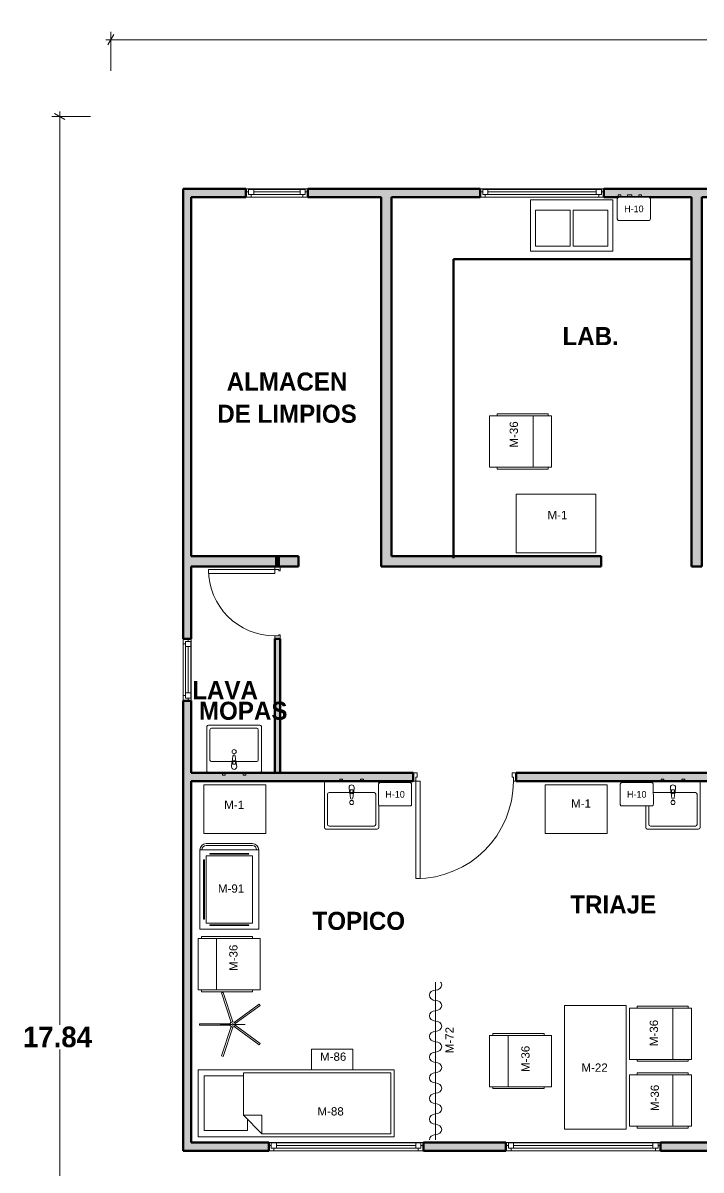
# Model space of a CAD drawing. Header units: metres. Extents: x 501.6 to 576.9, y -200.7 to -181.9.
# Drawn here: x 540.6 to 547.17, y -193.02 to -181.9 of the extents above; entities that cross this region are included whole.
import ezdxf
from ezdxf.enums import TextEntityAlignment as Align

# ---------------------------------------------------------------- set-up
doc = ezdxf.new("R2010")
doc.units = ezdxf.units.M
doc.header["$MEASUREMENT"] = 0
doc.set_wipeout_variables(frame=1)
doc.linetypes.add('Wipeout_Contour', pattern=[1, 0, -1])
for name, color, linetype, lineweight in [('ACA _ Sentido de Ceramicos_Pluma_Nº__1', 7, 'Continuous', 70), ('ARQ _ Cota - Parcial Exterior.Consultorio_Pluma_Nº__15', 214, 'Continuous', 25), ('ARQ _ Cota - Parcial Exterior.Consultorio_Pluma_Nº__43', 5, 'Continuous', 0), ('Dibujo & Figuras_Pluma_Nº__15', 214, 'Continuous', 25), ('Puertas ArchiCAD_Pluma_Nº__2', 8, 'Continuous', 0), ('Puertas ArchiCAD_Pluma_Nº__23', 5, 'Continuous', 9), ('Puertas ArchiCAD_Pluma_Nº__27', 7, 'Continuous', 70), ('Puertas ArchiCAD_Pluma_Nº__3', 5, 'Continuous', 15), ('Structural - Bearing_Pluma_Nº__27', 7, 'Continuous', 70)]:
    doc.layers.add(name, color=color, linetype=linetype, lineweight=lineweight)
for name, color, linetype in [('ARQ _ Cota - Parcial Exterior.Consultorio', 7, 'Continuous'), ('CER _ Estructura Metalica Tubo de FE LAC  21_2_X1_16_.Cerco', 7, 'Continuous'), ('EQP _ Accesorios de Baños .Consultorio', 7, 'Continuous'), ('Puertas ArchiCAD', 7, 'Continuous'), ('Structural - Bearing', 7, 'Continuous')]:
    doc.layers.add(name, color=color, linetype=linetype)
for name, color, linetype, lineweight, true_color in [('ARQ _ Cota - Parcial Exterior.Consultorio_Pluma_Nº__106', 171, 'Continuous', 15, 0xaaaaff), ('CER _ Estructura Metalica Tubo de FE LAC  21_2_X1_16_.Cerco_Pluma_Nº__75', 7, 'Continuous', 20, 0x405cbf), ('EQP _ Accesorios de Baños .Consultorio_Pluma_Nº__86', 7, 'Continuous', 20, 0x5555ff), ('EQUIPAMIENTO_Pluma_Nº__111', 7, 'Continuous', 15, 0xccccff), ('EQUIPAMIENTO_Pluma_Nº__91', 171, 'Continuous', 13, 0xaaaaff), ('Interior - Furniture _Pluma_Nº__91', 171, 'Continuous', 13, 0xaaaaff), ('Structural - Bearing_Pluma_Nº__106', 171, 'Continuous', 15, 0xaaaaff), ('Structural - Bearing_Pluma_Nº__113', 7, 'Continuous', 15, 0xdede87), ('Ventanas ArchiCAD_Pluma_Nº__63', 7, 'Continuous', 20, 0xff9955)]:
    doc.layers.add(name, color=color, linetype=linetype, lineweight=lineweight, true_color=true_color)
doc.layers.add('PDF2_Text', color=7, linetype='Continuous', true_color=0xff0080)
doc.styles.add('Estilo_Generado_2', font='GOTHICB.TTF')
doc.styles.add('Estilo_Generado_3', font='GOTHIC.TTF')
doc.styles.add('PDF Arial', font='arial.ttf')
doc.dimstyles.new('Estilo_Generado__1', dxfattribs={"dimtxt": 0.2, "dimasz": 0.076, "dimexe": 0.18, "dimexo": 0.3, "dimgap": 0.09, "dimtad": 0, "dimtih": 1, "dimtoh": 1, "dimzin": 0, "dimdsep": 46, "dimtxsty": 'Estilo_Generado_2', "dimblk": 'ARROWHEAD_2', "dimblk1": 'ARROWHEAD_2', "dimblk2": 'ARROWHEAD_2', "dimcen": 0.09, "dimclrd": 171, "dimclre": 171, "dimclrt": 214, "dimazin": 0, "dimtfac": 1, "dimtdec": 4, "dimtmove": 0, "dimatfit": 3, "dimfxl": 1, "dimtolj": 1, "dimtzin": 0, "dimarcsym": 0})

# ---------------------------------------------------------------- blocks, each defined once
blk = doc.blocks.new('Cabinet Base 2D 16')
at = {"layer": 'EQUIPAMIENTO_Pluma_Nº__111', "color": 254, "linetype": 'Continuous', "lineweight": 15, "true_color": 0xccccff}
for p, q in [((0, 0.601), (1.846, 0.601)), ((0.513, 0.621), (0.486, 0.621)), ((0.486, 0.621), (0.486, 0.601)), ((0.486, 0.601), (0.513, 0.601)), ((0.513, 0.601), (0.513, 0.621)), ((0.621, 0.621), (0.579, 0.621)), ((0.579, 0.621), (0.579, 0.601)), ((0.579, 0.601), (0.621, 0.601)), ((0.621, 0.601), (0.621, 0.621)), ((0.713, 0.621), (0.686, 0.621)), ((0.686, 0.621), (0.686, 0.601)), ((0.686, 0.601), (0.713, 0.601)), ((0.713, 0.601), (0.713, 0.621)), ((1.563, 0.575), (0.763, 0.575)), ((0.763, 0.575), (0.763, 0.075)), ((1.563, 0.075), (1.563, 0.575)), ((1.148, 0.475), (0.813, 0.475)), ((0.813, 0.475), (0.813, 0.125)), ((1.148, 0.125), (1.148, 0.475)), ((1.513, 0.475), (1.178, 0.475)), ((1.178, 0.475), (1.178, 0.125)), ((1.513, 0.125), (1.513, 0.475)), ((0.813, 0.125), (1.148, 0.125)), ((1.178, 0.125), (1.513, 0.125)), ((0, 0), (1.846, 0)), ((0.763, 0.075), (1.563, 0.075))]:
    blk.add_line(p, q, dxfattribs=at)
blk = doc.blocks.new('Window 16')
at = {"layer": 'Ventanas ArchiCAD_Pluma_Nº__63', "color": 21, "linetype": 'Continuous', "lineweight": 20, "true_color": 0xff9955}
for p, q in [((-0.3, 0), (0.3, 0)), ((-0.25, 0), (-0.3, 0)), ((-0.3, 0), (-0.3, -0.05)), ((-0.25, -0.025), (-0.25, 0)), ((0.25, 0), (-0.25, 0)), ((0.3, 0), (0.25, 0)), ((0.25, 0), (0.25, -0.025)), ((0.3, 0), (0.3, -0.05)), ((-0.3, -0.05), (-0.275, -0.05)), ((-0.3, -0.08), (0.3, -0.08)), ((-0.275, -0.05), (-0.275, -0.025)), ((-0.275, -0.025), (-0.25, -0.025)), ((-0.225, -0.025), (-0.275, -0.025)), ((-0.275, -0.025), (-0.275, -0.075)), ((-0.275, -0.075), (-0.225, -0.075)), ((-0.225, -0.025), (0.225, -0.025)), ((-0.225, -0.075), (-0.225, -0.025)), ((-0.225, -0.05), (0.225, -0.05)), ((-0.225, -0.075), (0.225, -0.075)), ((-0.225, -0.075), (0.225, -0.075)), ((0.275, -0.025), (0.225, -0.025)), ((0.225, -0.025), (0.225, -0.075)), ((0.225, -0.075), (0.275, -0.075)), ((0.25, -0.025), (0.275, -0.025)), ((0.275, -0.025), (0.275, -0.05)), ((0.275, -0.075), (0.275, -0.025)), ((0.275, -0.05), (0.3, -0.05))]:
    blk.add_line(p, q, dxfattribs=at)
blk = doc.blocks.new('Muro_2', base_point=(542.148, -183.509))
at = {"layer": 'Structural - Bearing_Pluma_Nº__106', "linetype": 'Continuous', "lineweight": 0, "true_color": 0xbfbffe}
for points in [[(542.148, -183.509), (542.148, -187.869), (542.198, -187.869), (542.228, -187.869), (542.228, -183.589)], [(542.148, -192.829), (542.228, -192.749), (542.228, -188.469), (542.198, -188.469), (542.148, -188.469)]]:
    blk.add_hatch(color=254, dxfattribs=at).paths.add_polyline_path(points)
at = {"layer": 'Structural - Bearing_Pluma_Nº__27', "color": 7, "linetype": 'Continuous', "lineweight": 70}
for p, q in [((542.148, -187.869), (542.198, -187.869)), ((542.198, -187.869), (542.228, -187.869)), ((542.148, -188.469), (542.198, -188.469)), ((542.198, -188.469), (542.228, -188.469))]:
    blk.add_line(p, q, dxfattribs=at)
at = {"layer": 'Structural - Bearing_Pluma_Nº__27', "color": 7, "linetype": 'Continuous', "lineweight": 70, "flags": 128}
for points in [[(542.148, -183.509), (542.148, -187.869)], [(542.228, -187.069), (542.228, -183.589)], [(542.228, -187.869), (542.228, -187.169)], [(542.148, -188.469), (542.148, -192.829)], [(542.228, -189.169), (542.228, -188.469)], [(542.228, -192.749), (542.228, -189.249)]]:
    blk.add_lwpolyline(points, dxfattribs=at)
at = {"layer": 'Ventanas ArchiCAD_Pluma_Nº__63', "color": 21, "linetype": 'Continuous', "lineweight": 20, "true_color": 0xff9955, "rotation": 90}
blk.add_blockref('Window 16', (542.148, -188.169), dxfattribs=at)
blk = doc.blocks.new('Window 16_2')
at = {"layer": 'Ventanas ArchiCAD_Pluma_Nº__63', "color": 21, "linetype": 'Continuous', "lineweight": 20, "true_color": 0xff9955}
for p, q in [((-0.75, 0), (0.75, 0)), ((-0.7, 0), (-0.75, 0)), ((-0.75, 0), (-0.75, -0.05)), ((-0.7, -0.025), (-0.7, 0)), ((0.7, 0), (-0.7, 0)), ((0.75, 0), (0.7, 0)), ((0.7, 0), (0.7, -0.025)), ((0.75, 0), (0.75, -0.05)), ((-0.75, -0.05), (-0.725, -0.05)), ((-0.75, -0.08), (0.75, -0.08)), ((-0.725, -0.05), (-0.725, -0.025)), ((-0.725, -0.025), (-0.7, -0.025)), ((-0.675, -0.025), (-0.725, -0.025)), ((-0.725, -0.025), (-0.725, -0.075)), ((-0.725, -0.075), (-0.675, -0.075)), ((-0.675, -0.025), (0.675, -0.025)), ((-0.675, -0.075), (-0.675, -0.025)), ((-0.675, -0.05), (0.675, -0.05)), ((-0.675, -0.075), (0.675, -0.075)), ((-0.675, -0.075), (0.675, -0.075)), ((0.725, -0.025), (0.675, -0.025)), ((0.675, -0.025), (0.675, -0.075)), ((0.675, -0.075), (0.725, -0.075)), ((0.7, -0.025), (0.725, -0.025)), ((0.725, -0.025), (0.725, -0.05)), ((0.725, -0.075), (0.725, -0.025)), ((0.725, -0.05), (0.75, -0.05))]:
    blk.add_line(p, q, dxfattribs=at)
blk = doc.blocks.new('Muro_5', base_point=(547.528, -192.829))
at = {"layer": 'Structural - Bearing_Pluma_Nº__106', "linetype": 'Continuous', "lineweight": 0, "true_color": 0xbfbffe}
for points in [[(542.148, -192.829), (542.978, -192.829), (542.978, -192.779), (542.978, -192.749), (542.228, -192.749)], [(544.478, -192.749), (544.478, -192.779), (544.478, -192.829), (545.277, -192.829), (545.277, -192.779), (545.277, -192.749)], [(547.528, -192.749), (546.777, -192.749), (546.777, -192.779), (546.777, -192.829), (547.528, -192.829)]]:
    blk.add_hatch(color=254, dxfattribs=at).paths.add_polyline_path(points)
at = {"layer": 'Structural - Bearing_Pluma_Nº__27', "color": 7, "linetype": 'Continuous', "lineweight": 70}
for p, q in [((542.978, -192.779), (542.978, -192.749)), ((542.978, -192.829), (542.978, -192.779)), ((544.478, -192.779), (544.478, -192.749)), ((544.478, -192.829), (544.478, -192.779)), ((545.277, -192.779), (545.277, -192.749)), ((545.277, -192.829), (545.277, -192.779)), ((546.777, -192.779), (546.777, -192.749)), ((546.777, -192.829), (546.777, -192.779))]:
    blk.add_line(p, q, dxfattribs=at)
at = {"layer": 'Structural - Bearing_Pluma_Nº__27', "color": 7, "linetype": 'Continuous', "lineweight": 70, "flags": 128}
for points in [[(542.148, -192.829), (542.978, -192.829)], [(542.978, -192.749), (542.228, -192.749)], [(545.277, -192.749), (544.478, -192.749)], [(544.478, -192.829), (545.277, -192.829)], [(547.528, -192.749), (546.777, -192.749)], [(546.777, -192.829), (547.528, -192.829)], [(547.528, -192.829), (547.528, -192.749)]]:
    blk.add_lwpolyline(points, dxfattribs=at)
at = {"layer": 'Ventanas ArchiCAD_Pluma_Nº__63', "color": 21, "linetype": 'Continuous', "lineweight": 20, "true_color": 0xff9955, "xscale": -1, "rotation": 180}
for p in [(543.728, -192.829), (546.027, -192.829)]:
    blk.add_blockref('Window 16_2', p, dxfattribs=at)
blk = doc.blocks.new('Door with Transom 16')
at = {"layer": 'Puertas ArchiCAD_Pluma_Nº__2', "color": 8, "linetype": 'Continuous', "lineweight": 0}
blk.add_arc((0.472, 0), 0.944, 90, 180, dxfattribs=at)
at = {"layer": 'Puertas ArchiCAD_Pluma_Nº__23', "color": 5, "linetype": 'Continuous', "lineweight": 9}
for p, q in [((-0.472, 0), (-0.5, 0)), ((-0.5, 0), (-0.5, -0.08)), ((-0.472, -0.04), (-0.472, 0)), ((0.5, 0), (0.472, 0)), ((0.472, 0), (0.472, -0.04)), ((0.5, -0.08), (0.5, 0)), ((-0.5, -0.08), (-0.46, -0.08)), ((-0.46, -0.04), (-0.472, -0.04)), ((-0.46, -0.08), (-0.46, -0.04)), ((0.472, -0.04), (0.46, -0.04)), ((0.46, -0.04), (0.46, -0.08)), ((0.46, -0.08), (0.5, -0.08))]:
    blk.add_line(p, q, dxfattribs=at)
at = {"layer": 'Puertas ArchiCAD_Pluma_Nº__27', "color": 7, "linetype": 'Continuous', "lineweight": 70}
for p, q in [((-0.5, 0), (-0.5, -0.08)), ((0.5, 0), (0.5, -0.08))]:
    blk.add_line(p, q, dxfattribs=at)
at = {"layer": 'Puertas ArchiCAD_Pluma_Nº__3', "color": 5, "linetype": 'Continuous', "lineweight": 15}
for p, q in [((0.432, 0), (0.432, 0.944)), ((0.432, 0.944), (0.472, 0.944)), ((0.472, 0.944), (0.472, 0)), ((0.472, 0), (0.432, 0))]:
    blk.add_line(p, q, dxfattribs=at)
blk = doc.blocks.new('Muro_7', base_point=(548.608, -189.169))
at = {"layer": 'Structural - Bearing_Pluma_Nº__106', "linetype": 'Continuous', "lineweight": 0, "true_color": 0xbfbffe}
for points in [[(542.228, -189.169), (542.228, -189.249), (544.378, -189.249), (544.378, -189.169)], [(545.378, -189.169), (545.378, -189.249), (548.528, -189.249), (548.608, -189.169)]]:
    blk.add_hatch(color=254, dxfattribs=at).paths.add_polyline_path(points)
at = {"layer": 'Structural - Bearing_Pluma_Nº__27', "color": 7, "linetype": 'Continuous', "lineweight": 70}
for p, q in [((544.378, -189.249), (544.378, -189.169)), ((545.378, -189.249), (545.378, -189.169))]:
    blk.add_line(p, q, dxfattribs=at)
at = {"layer": 'Structural - Bearing_Pluma_Nº__27', "color": 7, "linetype": 'Continuous', "lineweight": 70, "flags": 128}
for points in [[(544.378, -189.169), (542.228, -189.169)], [(548.608, -189.169), (545.378, -189.169)], [(542.228, -189.249), (544.378, -189.249)], [(545.378, -189.249), (548.528, -189.249)]]:
    blk.add_lwpolyline(points, dxfattribs=at)
at = {"layer": 'Puertas ArchiCAD', "color": 21, "linetype": 'Continuous', "lineweight": 20, "true_color": 0xff9955, "rotation": 180}
blk.add_blockref('Door with Transom 16', (544.878, -189.249), dxfattribs=at)
blk = doc.blocks.new('Window 16_3')
at = {"layer": 'Ventanas ArchiCAD_Pluma_Nº__63', "color": 21, "linetype": 'Continuous', "lineweight": 20, "true_color": 0xff9955}
for p, q in [((-0.6, 0), (0.6, 0)), ((-0.55, 0), (-0.6, 0)), ((-0.6, 0), (-0.6, -0.05)), ((-0.55, -0.025), (-0.55, 0)), ((0.55, 0), (-0.55, 0)), ((0.6, 0), (0.55, 0)), ((0.55, 0), (0.55, -0.025)), ((0.6, 0), (0.6, -0.05)), ((-0.6, -0.05), (-0.575, -0.05)), ((-0.6, -0.08), (0.6, -0.08)), ((-0.575, -0.05), (-0.575, -0.025)), ((-0.575, -0.025), (-0.55, -0.025)), ((-0.525, -0.025), (-0.575, -0.025)), ((-0.575, -0.025), (-0.575, -0.075)), ((-0.575, -0.075), (-0.525, -0.075)), ((-0.525, -0.025), (0.525, -0.025)), ((-0.525, -0.075), (-0.525, -0.025)), ((-0.525, -0.05), (0.525, -0.05)), ((-0.525, -0.075), (0.525, -0.075)), ((-0.525, -0.075), (0.525, -0.075)), ((0.575, -0.025), (0.525, -0.025)), ((0.525, -0.025), (0.525, -0.075)), ((0.525, -0.075), (0.575, -0.075)), ((0.55, -0.025), (0.575, -0.025)), ((0.575, -0.025), (0.575, -0.05)), ((0.575, -0.075), (0.575, -0.025)), ((0.575, -0.05), (0.6, -0.05))]:
    blk.add_line(p, q, dxfattribs=at)
blk = doc.blocks.new('Muro_8', base_point=(550.728, -183.509))
at = {"layer": 'Structural - Bearing_Pluma_Nº__106', "linetype": 'Continuous', "lineweight": 0, "true_color": 0xbfbffe}
for points in [[(542.148, -183.509), (542.228, -183.589), (542.758, -183.589), (542.758, -183.539), (542.758, -183.509)], [(543.358, -183.539), (543.358, -183.589), (545.028, -183.589), (545.028, -183.539), (545.028, -183.509), (543.358, -183.509)], [(546.228, -183.509), (546.228, -183.539), (546.228, -183.589), (548.303, -183.589), (548.303, -183.539), (548.303, -183.509)], [(549.503, -183.539), (549.503, -183.589), (550.728, -183.589), (550.728, -183.509), (549.503, -183.509)]]:
    blk.add_hatch(color=254, dxfattribs=at).paths.add_polyline_path(points)
at = {"layer": 'Structural - Bearing_Pluma_Nº__27', "color": 7, "linetype": 'Continuous', "lineweight": 70}
for p, q in [((542.758, -183.539), (542.758, -183.509)), ((543.358, -183.539), (543.358, -183.509)), ((545.028, -183.539), (545.028, -183.509)), ((546.228, -183.539), (546.228, -183.509)), ((548.303, -183.539), (548.303, -183.509)), ((549.503, -183.539), (549.503, -183.509)), ((542.758, -183.589), (542.758, -183.539)), ((543.358, -183.589), (543.358, -183.539)), ((545.028, -183.589), (545.028, -183.539)), ((546.228, -183.589), (546.228, -183.539)), ((548.303, -183.589), (548.303, -183.539)), ((549.503, -183.589), (549.503, -183.539))]:
    blk.add_line(p, q, dxfattribs=at)
at = {"layer": 'Structural - Bearing_Pluma_Nº__27', "color": 7, "linetype": 'Continuous', "lineweight": 70, "flags": 128}
for points in [[(542.758, -183.509), (542.148, -183.509)], [(545.028, -183.509), (543.358, -183.509)], [(548.303, -183.509), (546.228, -183.509)], [(550.728, -183.509), (549.503, -183.509)], [(542.228, -183.589), (542.758, -183.589)], [(543.358, -183.589), (544.068, -183.589)], [(544.168, -183.589), (545.028, -183.589)], [(546.228, -183.589), (547.078, -183.589)], [(547.178, -183.589), (548.303, -183.589)], [(549.503, -183.589), (550.628, -183.589)]]:
    blk.add_lwpolyline(points, dxfattribs=at)
at = {"layer": 'Ventanas ArchiCAD_Pluma_Nº__63', "color": 21, "linetype": 'Continuous', "lineweight": 20, "true_color": 0xff9955, "xscale": -1, "rotation": 180}
for name, p in [('Window 16', (543.058, -183.589)), ('Window 16_3', (545.628, -183.589)), ('Window 16_3', (548.903, -183.589))]:
    blk.add_blockref(name, p, dxfattribs=at)
blk = doc.blocks.new('Muro_9', base_point=(544.068, -183.509))
at = {"layer": 'Structural - Bearing_Pluma_Nº__106', "linetype": 'Continuous', "lineweight": 0, "true_color": 0xbfbffe}
blk.add_hatch(color=254, dxfattribs=at).paths.add_polyline_path([(544.068, -183.589), (544.068, -187.169), (544.168, -187.069), (544.168, -183.589)])
at = {"layer": 'Structural - Bearing_Pluma_Nº__27', "color": 7, "linetype": 'Continuous', "lineweight": 70, "flags": 128}
for points in [[(544.068, -183.589), (544.068, -187.169)], [(544.168, -187.069), (544.168, -183.589)]]:
    blk.add_lwpolyline(points, dxfattribs=at)
blk = doc.blocks.new('Muro_10', base_point=(542.148, -187.169))
at = {"layer": 'Structural - Bearing_Pluma_Nº__106', "linetype": 'Continuous', "lineweight": 0, "true_color": 0xbfbffe}
for points in [[(542.228, -187.069), (542.228, -187.169), (543.038, -187.169), (543.038, -187.069)], [(543.038, -187.069), (543.038, -187.169), (543.088, -187.169), (543.088, -187.069)], [(543.088, -187.069), (543.088, -187.169), (543.268, -187.169), (543.268, -187.069)]]:
    blk.add_hatch(color=254, dxfattribs=at).paths.add_polyline_path(points)
at = {"layer": 'Structural - Bearing_Pluma_Nº__27', "color": 7, "linetype": 'Continuous', "lineweight": 70}
blk.add_line((543.088, -187.069), (543.038, -187.069), dxfattribs=at)
at = {"layer": 'Structural - Bearing_Pluma_Nº__27', "color": 7, "linetype": 'Continuous', "lineweight": 70, "flags": 128}
for points in [[(543.038, -187.069), (542.228, -187.069)], [(543.268, -187.069), (543.088, -187.069)], [(543.268, -187.169), (543.268, -187.069)], [(542.228, -187.169), (543.038, -187.169)], [(543.088, -187.169), (543.268, -187.169)]]:
    blk.add_lwpolyline(points, dxfattribs=at)
blk = doc.blocks.new('Muro_11', base_point=(544.068, -187.169))
at = {"layer": 'Structural - Bearing_Pluma_Nº__106', "linetype": 'Continuous', "lineweight": 0, "true_color": 0xbfbffe}
blk.add_hatch(color=254, dxfattribs=at).paths.add_polyline_path([(544.068, -187.169), (546.2, -187.169), (546.2, -187.069), (544.168, -187.069)])
at = {"layer": 'Structural - Bearing_Pluma_Nº__27', "color": 7, "linetype": 'Continuous', "lineweight": 70, "flags": 128}
for points in [[(546.2, -187.069), (544.168, -187.069)], [(546.2, -187.169), (546.2, -187.069)], [(544.068, -187.169), (546.2, -187.169)]]:
    blk.add_lwpolyline(points, dxfattribs=at)
blk = doc.blocks.new('Door with Transom 16_2')
at = {"layer": 'Puertas ArchiCAD_Pluma_Nº__2', "color": 8, "linetype": 'Continuous', "lineweight": 0}
blk.add_arc((0.322, 0), 0.644, 90, 180, dxfattribs=at)
at = {"layer": 'Puertas ArchiCAD_Pluma_Nº__23', "color": 5, "linetype": 'Continuous', "lineweight": 9}
for p, q in [((-0.322, 0), (-0.35, 0)), ((-0.35, 0), (-0.35, -0.05)), ((-0.322, -0.04), (-0.322, 0)), ((0.35, 0), (0.322, 0)), ((0.322, 0), (0.322, -0.04)), ((0.35, -0.05), (0.35, 0)), ((-0.35, -0.05), (-0.31, -0.05)), ((-0.31, -0.04), (-0.322, -0.04)), ((-0.31, -0.05), (-0.31, -0.04)), ((0.322, -0.04), (0.31, -0.04)), ((0.31, -0.04), (0.31, -0.05)), ((0.31, -0.05), (0.35, -0.05))]:
    blk.add_line(p, q, dxfattribs=at)
at = {"layer": 'Puertas ArchiCAD_Pluma_Nº__27', "color": 7, "linetype": 'Continuous', "lineweight": 70}
for p, q in [((-0.35, 0), (-0.35, -0.05)), ((0.35, 0), (0.35, -0.05))]:
    blk.add_line(p, q, dxfattribs=at)
at = {"layer": 'Puertas ArchiCAD_Pluma_Nº__3', "color": 5, "linetype": 'Continuous', "lineweight": 15}
for p, q in [((0.282, 0), (0.282, 0.644)), ((0.282, 0.644), (0.322, 0.644)), ((0.322, 0.644), (0.322, 0)), ((0.322, 0), (0.282, 0))]:
    blk.add_line(p, q, dxfattribs=at)
blk = doc.blocks.new('Muro_12', base_point=(543.088, -187.069))
at = {"layer": 'Structural - Bearing_Pluma_Nº__113', "linetype": 'Continuous', "lineweight": 0, "true_color": 0x6f6f43}
blk.add_hatch(color=47, dxfattribs=at).paths.add_polyline_path([(543.038, -189.169), (543.088, -189.169), (543.088, -187.869), (543.038, -187.869)])
at = {"layer": 'Structural - Bearing_Pluma_Nº__27', "color": 7, "linetype": 'Continuous', "lineweight": 70}
for p, q in [((543.088, -187.069), (543.038, -187.069)), ((543.038, -187.169), (543.088, -187.169)), ((543.038, -187.869), (543.088, -187.869))]:
    blk.add_line(p, q, dxfattribs=at)
at = {"layer": 'Structural - Bearing_Pluma_Nº__27', "color": 7, "linetype": 'Continuous', "lineweight": 70, "flags": 128}
for points in [[(543.088, -187.069), (543.038, -187.069)], [(543.038, -187.869), (543.038, -189.169)], [(543.088, -189.169), (543.088, -187.869)], [(543.038, -189.169), (543.088, -189.169)]]:
    blk.add_lwpolyline(points, dxfattribs=at)
at = {"layer": 'Puertas ArchiCAD', "color": 21, "linetype": 'Continuous', "lineweight": 20, "true_color": 0xff9955, "rotation": 90}
blk.add_blockref('Door with Transom 16_2', (543.038, -187.519), dxfattribs=at)
blk = doc.blocks.new('Muro_13', base_point=(547.078, -183.509))
at = {"layer": 'Structural - Bearing_Pluma_Nº__106', "linetype": 'Continuous', "lineweight": 0, "true_color": 0xbfbffe}
blk.add_hatch(color=254, dxfattribs=at).paths.add_polyline_path([(547.078, -183.589), (547.078, -187.169), (547.178, -187.169), (547.178, -183.589)])
at = {"layer": 'Structural - Bearing_Pluma_Nº__27', "color": 7, "linetype": 'Continuous', "lineweight": 70, "flags": 128}
for points in [[(547.078, -183.589), (547.078, -187.169)], [(547.178, -187.169), (547.178, -183.589)], [(547.078, -187.169), (547.178, -187.169)]]:
    blk.add_lwpolyline(points, dxfattribs=at)
blk = doc.blocks.new('Lavabo 22')
at = {"layer": 'CER _ Estructura Metalica Tubo de FE LAC  21_2_X1_16_.Cerco_Pluma_Nº__75', "color": 165, "linetype": 'Continuous', "lineweight": 20, "true_color": 0x405cbf}
for p, q in [((-0.249, 0), (0.249, 0)), ((-0.087, 0.02), (-0.114, 0.02)), ((-0.114, 0.02), (-0.114, 0)), ((-0.114, 0), (-0.087, 0)), ((-0.087, 0), (-0.087, 0.02)), ((0.114, 0.02), (0.087, 0.02)), ((0.087, 0.02), (0.087, 0)), ((0.087, 0), (0.114, 0)), ((0.114, 0), (0.114, 0.02)), ((-0.264, -0.449), (-0.264, -0.015)), ((-0.219, -0.11), (0.219, -0.11)), ((-0.025, -0.06), (-0.021, -0.102)), ((-0.014, -0.1), (-0.014, -0.085)), ((-0.014, -0.085), (0.014, -0.085)), ((0.014, -0.085), (0.014, -0.1)), ((0.021, -0.102), (0.025, -0.06)), ((0.264, -0.015), (0.264, -0.449)), ((-0.234, -0.419), (-0.234, -0.125)), ((-0.018, -0.111), (-0.011, -0.164)), ((0.011, -0.164), (0.018, -0.111)), ((0.234, -0.125), (0.234, -0.419)), ((0.219, -0.434), (-0.219, -0.434)), ((0.249, -0.464), (-0.249, -0.464))]:
    blk.add_line(p, q, dxfattribs=at)
blk.add_circle((0, -0.206), 0.02, dxfattribs=at)
for centre, radius, start, end in [((-0.249, -0.015), 0.015, 90, 180), ((-0.219, -0.125), 0.015, 90, 180), ((0, -0.06), 0.025, 0, 180), ((0, -0.1), 0.0211, 185.1696, 212.771), ((0, -0.1), 0.0136, 180, 0), ((0, -0.1), 0.0211, 327.229, 354.8304), ((0.219, -0.125), 0.015, 0, 90), ((0.249, -0.015), 0.015, 0, 90), ((0, -0.1), 0.0211, 212.771, 327.229), ((0, -0.163), 0.0112, 187.1389, 352.8611), ((-0.219, -0.419), 0.015, 180, 270), ((0.219, -0.419), 0.015, 270, 0), ((-0.249, -0.449), 0.015, 180, 270), ((0.249, -0.449), 0.015, 270, 0)]:
    blk.add_arc(centre, radius, start, end, dxfattribs=at)
blk = doc.blocks.new('Examination Bed 16')
at = {"layer": 'Interior - Furniture _Pluma_Nº__91', "color": 161, "linetype": 'Continuous', "lineweight": 13, "true_color": 0xaaaaff}
for p, q in [((0.65, 1.9), (0, 1.9)), ((0, 1.9), (0, 0)), ((0.65, 0), (0.65, 1.9)), ((0.59, 1.84), (0.06, 1.84)), ((0.06, 1.84), (0.06, 1.46)), ((0.59, 1.42), (0.59, 1.84)), ((0.44, 1.46), (0.03, 1.46)), ((0.03, 1.46), (0.03, 0.03)), ((0.06, 1.46), (0.44, 1.46)), ((0.44, 1.46), (0.48, 1.42)), ((0.62, 1.28), (0.44, 1.46)), ((0.44, 1.46), (0.44, 1.28)), ((0.48, 1.42), (0.59, 1.42)), ((0.62, 1.28), (0.44, 1.28)), ((0.62, 0.03), (0.62, 1.28)), ((0, 0.8), (-0.2, 0.8)), ((-0.2, 0.8), (-0.2, 0.4)), ((0, 0.4), (0, 0.8)), ((-0.2, 0.4), (0, 0.4)), ((0, 0), (0.65, 0)), ((0.03, 0.03), (0.62, 0.03))]:
    blk.add_line(p, q, dxfattribs=at)
blk = doc.blocks.new('Chapa Ondulada Vert 10')
at = {"layer": 'Interior - Furniture _Pluma_Nº__91', "color": 161, "linetype": 'Continuous', "lineweight": 13, "true_color": 0xaaaaff}
for p, q in [((0, 0), (1.528, 0)), ((0.046, -0.023), (0.05, 0)), ((0.05, 0), (0.054, 0.023)), ((0.054, 0.023), (0.065, 0.042)), ((0.065, 0.042), (0.081, 0.055)), ((0.081, 0.055), (0.1, 0.06)), ((0.1, 0.06), (0.119, 0.055)), ((0.119, 0.055), (0.135, 0.042)), ((0.135, 0.042), (0.146, 0.023)), ((0.146, 0.023), (0.15, 0)), ((0.15, 0), (0.154, -0.023)), ((0.246, -0.023), (0.25, 0)), ((0.25, 0), (0.254, 0.023)), ((0.254, 0.023), (0.265, 0.042)), ((0.265, 0.042), (0.281, 0.055)), ((0.281, 0.055), (0.3, 0.06)), ((0.3, 0.06), (0.319, 0.055)), ((0.319, 0.055), (0.335, 0.042)), ((0.335, 0.042), (0.346, 0.023)), ((0.346, 0.023), (0.35, 0)), ((0.35, 0), (0.354, -0.023)), ((0.446, -0.023), (0.45, 0)), ((0.45, 0), (0.454, 0.023)), ((0.454, 0.023), (0.465, 0.042)), ((0.465, 0.042), (0.481, 0.055)), ((0.481, 0.055), (0.5, 0.06)), ((0.5, 0.06), (0.519, 0.055)), ((0.519, 0.055), (0.535, 0.042)), ((0.535, 0.042), (0.546, 0.023)), ((0.546, 0.023), (0.55, 0)), ((0.55, 0), (0.554, -0.023)), ((0.646, -0.023), (0.65, 0)), ((0.65, 0), (0.654, 0.023)), ((0.654, 0.023), (0.665, 0.042)), ((0.665, 0.042), (0.681, 0.055)), ((0.681, 0.055), (0.7, 0.06)), ((0.7, 0.06), (0.719, 0.055)), ((0.719, 0.055), (0.735, 0.042)), ((0.735, 0.042), (0.746, 0.023)), ((0.746, 0.023), (0.75, 0)), ((0.75, 0), (0.754, -0.023)), ((0.846, -0.023), (0.85, 0)), ((0.85, 0), (0.854, 0.023)), ((0.854, 0.023), (0.865, 0.042)), ((0.865, 0.042), (0.881, 0.055)), ((0.881, 0.055), (0.9, 0.06)), ((0.9, 0.06), (0.919, 0.055)), ((0.919, 0.055), (0.935, 0.042)), ((0.935, 0.042), (0.946, 0.023)), ((0.946, 0.023), (0.95, 0)), ((0.95, 0), (0.954, -0.023)), ((1.046, -0.023), (1.05, 0)), ((1.05, 0), (1.054, 0.023)), ((1.054, 0.023), (1.065, 0.042)), ((1.065, 0.042), (1.081, 0.055)), ((1.081, 0.055), (1.1, 0.06)), ((1.1, 0.06), (1.119, 0.055)), ((1.119, 0.055), (1.135, 0.042)), ((1.135, 0.042), (1.146, 0.023)), ((1.146, 0.023), (1.15, 0)), ((1.15, 0), (1.154, -0.023)), ((1.246, -0.023), (1.25, 0)), ((1.25, 0), (1.254, 0.023)), ((1.254, 0.023), (1.265, 0.042)), ((1.265, 0.042), (1.281, 0.055)), ((1.281, 0.055), (1.3, 0.06)), ((1.3, 0.06), (1.319, 0.055)), ((1.319, 0.055), (1.335, 0.042)), ((1.335, 0.042), (1.346, 0.023)), ((1.346, 0.023), (1.35, 0)), ((1.35, 0), (1.354, -0.023)), ((1.446, -0.023), (1.45, 0)), ((1.45, 0), (1.454, 0.023)), ((1.454, 0.023), (1.465, 0.042)), ((1.465, 0.042), (1.481, 0.055)), ((1.481, 0.055), (1.5, 0.06)), ((1.5, 0.06), (1.519, 0.055)), ((1.519, 0.055), (1.528, 0.048)), ((0, -0.06), (0.019, -0.055)), ((0.019, -0.055), (0.035, -0.042)), ((0.035, -0.042), (0.046, -0.023)), ((0.154, -0.023), (0.165, -0.042)), ((0.165, -0.042), (0.181, -0.055)), ((0.181, -0.055), (0.2, -0.06)), ((0.2, -0.06), (0.219, -0.055)), ((0.219, -0.055), (0.235, -0.042)), ((0.235, -0.042), (0.246, -0.023)), ((0.354, -0.023), (0.365, -0.042)), ((0.365, -0.042), (0.381, -0.055)), ((0.381, -0.055), (0.4, -0.06)), ((0.4, -0.06), (0.419, -0.055)), ((0.419, -0.055), (0.435, -0.042)), ((0.435, -0.042), (0.446, -0.023)), ((0.554, -0.023), (0.565, -0.042)), ((0.565, -0.042), (0.581, -0.055)), ((0.581, -0.055), (0.6, -0.06)), ((0.6, -0.06), (0.619, -0.055)), ((0.619, -0.055), (0.635, -0.042)), ((0.635, -0.042), (0.646, -0.023)), ((0.754, -0.023), (0.765, -0.042)), ((0.765, -0.042), (0.781, -0.055)), ((0.781, -0.055), (0.8, -0.06)), ((0.8, -0.06), (0.819, -0.055)), ((0.819, -0.055), (0.835, -0.042)), ((0.835, -0.042), (0.846, -0.023)), ((0.954, -0.023), (0.965, -0.042)), ((0.965, -0.042), (0.981, -0.055)), ((0.981, -0.055), (1, -0.06)), ((1, -0.06), (1.019, -0.055)), ((1.019, -0.055), (1.035, -0.042)), ((1.035, -0.042), (1.046, -0.023)), ((1.154, -0.023), (1.165, -0.042)), ((1.165, -0.042), (1.181, -0.055)), ((1.181, -0.055), (1.2, -0.06)), ((1.2, -0.06), (1.219, -0.055)), ((1.219, -0.055), (1.235, -0.042)), ((1.235, -0.042), (1.246, -0.023)), ((1.354, -0.023), (1.365, -0.042)), ((1.365, -0.042), (1.381, -0.055)), ((1.381, -0.055), (1.4, -0.06)), ((1.4, -0.06), (1.419, -0.055)), ((1.419, -0.055), (1.435, -0.042)), ((1.435, -0.042), (1.446, -0.023))]:
    blk.add_line(p, q, dxfattribs=at)
blk = doc.blocks.new('Armchair 03 16')
at = {"layer": 'Interior - Furniture _Pluma_Nº__91', "color": 161, "linetype": 'Continuous', "lineweight": 13, "true_color": 0xaaaaff}
for p, q in [((0.027, 0.568), (0.008, 0.568)), ((0.008, 0.568), (0.008, 0.073)), ((0.523, 0.6), (0.027, 0.6)), ((0.027, 0.6), (0.027, 0.568)), ((0.027, 0.073), (0.027, 0.568)), ((0.523, 0.568), (0.523, 0.6)), ((0.542, 0.568), (0.523, 0.568)), ((0.523, 0.073), (0.523, 0.568)), ((0.542, 0.073), (0.542, 0.568)), ((0.027, 0.421), (0.523, 0.421)), ((0.008, 0.073), (0.027, 0.073)), ((0.027, 0.073), (0.027, 0)), ((0.027, 0), (0.523, 0)), ((0.523, 0), (0.523, 0.073)), ((0.523, 0.073), (0.542, 0.073))]:
    blk.add_line(p, q, dxfattribs=at)
blk = doc.blocks.new('Desk 16')
at = {"layer": 'Interior - Furniture _Pluma_Nº__91', "color": 161, "linetype": 'Continuous', "lineweight": 13, "true_color": 0xaaaaff}
for p, q in [((1.2, 0.6), (0, 0.6)), ((0, 0.6), (0, 0)), ((1.2, 0), (1.2, 0.6)), ((0, 0), (1.2, 0))]:
    blk.add_line(p, q, dxfattribs=at)
blk = doc.blocks.new('Bedside Cabinet 16')
at = {"layer": 'EQUIPAMIENTO_Pluma_Nº__111', "color": 254, "linetype": 'Continuous', "lineweight": 15, "true_color": 0xccccff}
for p, q in [((0.6, 0.47), (0, 0.47)), ((0, 0.47), (0, 0)), ((0.6, 0), (0.6, 0.47)), ((0, 0), (0.6, 0))]:
    blk.add_line(p, q, dxfattribs=at)
blk = doc.blocks.new('Cabinet Base Corn-S 16_2')
at = {"layer": 'EQUIPAMIENTO_Pluma_Nº__91', "color": 161, "linetype": 'Continuous', "lineweight": 13, "true_color": 0xaaaaff}
for p, q in [((0, 0), (0, 1.064)), ((0, 1.064), (3.48, 1.064)), ((0.6, 0), (0.6, 0.464)), ((3.48, 0.464), (0.6, 0.464))]:
    blk.add_line(p, q, dxfattribs=at)
blk = doc.blocks.new('DISPENSADOR AUTOMATICO METALICO DE PAPEL TOALLA')
at = {"color": 254, "linetype": 'Wipeout_Contour', "lineweight": 0, "ltscale": 45.267279}
blk.add_wipeout([(0.322, 0.019), (0.322, 0.018), (0.322, 0.018), (0.322, 0.018), (0.32, 0.011), (0.319, 0.008), (0.317, 0.006), (0.316, 0.004), (0.314, 0.003), (0.313, 0.003), (0.312, 0.002), (0.311, 0.001), (0.308, 0), (0.305, 0), (0.017, 0), (0.014, 0), (0.012, 0.001), (0.01, 0.002), (0.009, 0.002), (0.008, 0.003), (0.005, 0.005), (0.003, 0.008), (0.002, 0.01), (0.001, 0.013), (0, 0.018), (0, 0.018), (0, 0.018), (0, 0.019), (0, 0.206), (0, 0.206), (0, 0.21), (0.001, 0.213), (0.002, 0.215), (0.003, 0.218), (0.005, 0.221), (0.008, 0.222), (0.01, 0.224), (0.012, 0.224), (0.014, 0.225), (0.014, 0.227), (0.307, 0.227), (0.307, 0.225), (0.308, 0.225), (0.308, 0.225), (0.308, 0.225), (0.308, 0.225), (0.311, 0.224), (0.311, 0.224), (0.311, 0.224), (0.311, 0.224), (0.314, 0.223), (0.314, 0.223), (0.314, 0.223), (0.316, 0.221), (0.316, 0.221), (0.318, 0.218), (0.318, 0.218), (0.319, 0.218), (0.319, 0.218), (0.32, 0.215), (0.32, 0.215), (0.32, 0.214), (0.32, 0.214), (0.321, 0.211), (0.321, 0.211), (0.321, 0.211), (0.321, 0.209)], dxfattribs=at).dxf.layer = 'EQP _ Accesorios de Baños .Consultorio'
at = {"layer": 'EQP _ Accesorios de Baños .Consultorio_Pluma_Nº__86', "color": 173, "linetype": 'Continuous', "lineweight": 20, "true_color": 0x5555ff}
for p, q in [((0.005, 0.221), (0.008, 0.222)), ((0.008, 0.222), (0.01, 0.224)), ((0.01, 0.224), (0.012, 0.224)), ((0.012, 0.224), (0.014, 0.225)), ((0.014, 0.227), (0.307, 0.227)), ((0.014, 0.225), (0.014, 0.227)), ((0.307, 0.227), (0.307, 0.225)), ((0.307, 0.225), (0.308, 0.225)), ((0.308, 0.225), (0.311, 0.224)), ((0.308, 0.225), (0.308, 0.225)), ((0.308, 0.225), (0.308, 0.225)), ((0.308, 0.225), (0.308, 0.225)), ((0.311, 0.224), (0.314, 0.223)), ((0.311, 0.224), (0.311, 0.224)), ((0.311, 0.224), (0.311, 0.224)), ((0.311, 0.224), (0.311, 0.224)), ((0.314, 0.223), (0.316, 0.221)), ((0.314, 0.223), (0.314, 0.223)), ((0.314, 0.223), (0.314, 0.223)), ((0, 0.21), (0.001, 0.213)), ((0, 0.206), (0, 0.21)), ((0, 0.206), (0, 0.206)), ((0, 0.019), (0, 0.206)), ((0.001, 0.213), (0.002, 0.215)), ((0.002, 0.215), (0.003, 0.218)), ((0.003, 0.218), (0.005, 0.221)), ((0.316, 0.221), (0.318, 0.218)), ((0.316, 0.221), (0.316, 0.221)), ((0.318, 0.218), (0.319, 0.218)), ((0.318, 0.218), (0.318, 0.218)), ((0.319, 0.218), (0.32, 0.215)), ((0.319, 0.218), (0.319, 0.218)), ((0.32, 0.215), (0.32, 0.214)), ((0.32, 0.215), (0.32, 0.215)), ((0.32, 0.214), (0.321, 0.211)), ((0.32, 0.214), (0.32, 0.214)), ((0.321, 0.211), (0.321, 0.209)), ((0.321, 0.211), (0.321, 0.211)), ((0.321, 0.211), (0.321, 0.211)), ((0.321, 0.209), (0.322, 0.019)), ((0, 0.018), (0, 0.019)), ((0, 0.018), (0, 0.018)), ((0, 0.018), (0, 0.018)), ((0.001, 0.013), (0, 0.018)), ((0.002, 0.01), (0.001, 0.013)), ((0.003, 0.008), (0.002, 0.01)), ((0.005, 0.005), (0.003, 0.008)), ((0.008, 0.003), (0.005, 0.005)), ((0.009, 0.002), (0.008, 0.003)), ((0.01, 0.002), (0.009, 0.002)), ((0.012, 0.001), (0.01, 0.002)), ((0.014, 0), (0.012, 0.001)), ((0.017, 0), (0.014, 0)), ((0.305, 0), (0.017, 0)), ((0.308, 0), (0.305, 0)), ((0.311, 0.001), (0.308, 0)), ((0.312, 0.002), (0.311, 0.001)), ((0.313, 0.003), (0.312, 0.002)), ((0.314, 0.003), (0.313, 0.003)), ((0.316, 0.004), (0.314, 0.003)), ((0.317, 0.006), (0.316, 0.004)), ((0.319, 0.008), (0.317, 0.006)), ((0.32, 0.011), (0.319, 0.008)), ((0.322, 0.018), (0.32, 0.011)), ((0.322, 0.019), (0.322, 0.018)), ((0.322, 0.018), (0.322, 0.018)), ((0.322, 0.018), (0.322, 0.018))]:
    blk.add_line(p, q, dxfattribs=at)
at = {"layer": 'EQP _ Accesorios de Baños .Consultorio_Pluma_Nº__86', "color": 173, "linetype": 'Continuous', "lineweight": 20, "true_color": 0x5555ff, "style": 'Estilo_Generado_3'}
blk.add_attdef('DUMMY_15', text='', height=0.065, dxfattribs=at).set_placement((0.161, 0.113), align=Align.MIDDLE_CENTER)
blk = doc.blocks.new('Medical Cart 16')
at = {"layer": 'Interior - Furniture _Pluma_Nº__91', "color": 161, "linetype": 'Continuous', "lineweight": 13, "true_color": 0xaaaaff}
for p, q in [((0.77, 0.57), (0, 0.57)), ((0, 0.57), (0, 0)), ((0.77, 0), (0.77, 0.57)), ((0, 0), (0.77, 0))]:
    blk.add_line(p, q, dxfattribs=at)
blk = doc.blocks.new('Soporte Transfusiones 22')
at = {"layer": 'Interior - Furniture _Pluma_Nº__91', "color": 161, "linetype": 'Continuous', "lineweight": 13, "true_color": 0xaaaaff}
for p, q in [((0.093, 0.31), (0, 0.025)), ((0.015, 0.02), (0.107, 0.305)), ((0.107, 0.305), (0.093, 0.31)), ((-0.257, 0.196), (-0.266, 0.184)), ((-0.266, 0.184), (-0.024, 0.008)), ((-0.015, 0.02), (-0.257, 0.196)), ((-0.12, 0), (-0.007, 0)), ((0.12, 0), (0.007, 0)), ((0.323, 0.007), (0.024, 0.007)), ((0.323, -0.007), (0.323, 0.007)), ((-0.024, -0.008), (-0.266, -0.184)), ((-0.257, -0.196), (-0.015, -0.02)), ((0, -0.025), (0.093, -0.31)), ((0.107, -0.305), (0.015, -0.02)), ((0.024, -0.007), (0.323, -0.007)), ((-0.266, -0.184), (-0.257, -0.196)), ((0.093, -0.31), (0.107, -0.305))]:
    blk.add_line(p, q, dxfattribs=at)
for radius, start, end in [(0.025, 0, 180), (0.025, 180, 0), (0.025, 126.5424, 161.4576), (0.0075, 0, 180), (0.0075, 180, 0), (0.025, 54.5424, 89.4576), (0.025, 342.5424, 17.4576), (0.025, 198.5424, 233.4576), (0.025, 270.5424, 305.4576)]:
    blk.add_arc((0, 0), radius, start, end, dxfattribs=at)
blk = doc.blocks.new('Carrito Médico 22')
at = {"layer": 'Interior - Furniture _Pluma_Nº__91', "color": 161, "linetype": 'Continuous', "lineweight": 13, "true_color": 0xaaaaff}
for p, q in [((0.77, 0.57), (0, 0.57)), ((0, 0.57), (0, 0)), ((0.77, 0), (0.77, 0.57)), ((0.77, 0.57), (0.77, 0.55)), ((0.036, 0.47), (0.036, 0.1)), ((0.044, 0.1), (0.044, 0.47)), ((0.71, 0.51), (0.06, 0.51)), ((0.06, 0.51), (0.06, 0.06)), ((0.1, 0.534), (0.67, 0.534)), ((0.67, 0.526), (0.1, 0.526)), ((0.71, 0.06), (0.71, 0.51)), ((0.726, 0.1), (0.726, 0.47)), ((0.734, 0.47), (0.734, 0.1)), ((0.81, 0.51), (0.81, 0.06)), ((0.83, 0.06), (0.83, 0.51)), ((0, 0), (0.77, 0)), ((0.06, 0.06), (0.71, 0.06)), ((0.77, 0.02), (0.77, 0))]:
    blk.add_line(p, q, dxfattribs=at)
for centre, radius, start, end in [((0.77, 0.51), 0.06, 0, 90), ((0.04, 0.47), 0.004, 0, 180), ((0.1, 0.53), 0.004, 90, 270), ((0.67, 0.53), 0.004, 270, 90), ((0.73, 0.47), 0.004, 0, 180), ((0.77, 0.51), 0.04, 0, 90), ((0.04, 0.1), 0.004, 180, 0), ((0.73, 0.1), 0.004, 180, 0), ((0.77, 0.06), 0.06, 270, 0), ((0.77, 0.06), 0.04, 270, 0)]:
    blk.add_arc(centre, radius, start, end, dxfattribs=at)
blk = doc.blocks.new('*D87')
at = {"layer": 'ARQ _ Cota - Parcial Exterior.Consultorio_Pluma_Nº__106', "color": 161, "linetype": 'Continuous', "lineweight": 15, "true_color": 0xaaaaff, "transparency": 16777216}
for p, q in [((541.399, -182.064), (541.448, -182.064)), ((541.448, -182.364), (541.448, -181.989)), ((541.448, -182.064), (558.528, -182.064)), ((559.279, -182.064), (576.358, -182.064)), ((576.358, -182.364), (576.358, -181.989)), ((576.358, -182.064), (576.407, -182.064))]:
    blk.add_line(p, q, dxfattribs=at)
at = {"layer": 'ARQ _ Cota - Parcial Exterior.Consultorio_Pluma_Nº__43', "color": 5, "linetype": 'Continuous', "lineweight": 0, "transparency": 16777216}
for p, q in [((541.477, -182.014), (541.42, -182.114)), ((576.33, -182.114), (576.387, -182.014))]:
    blk.add_line(p, q, dxfattribs=at)
at = {"layer": 'ARQ _ Cota - Parcial Exterior.Consultorio_Pluma_Nº__15', "color": 214, "lineweight": 25, "transparency": 16777216, "insert": (558.548, -182.164), "char_height": 0.2, "attachment_point": 7, "style": 'Estilo_Generado_2'}
blk.add_mtext('\\A1;34.91', dxfattribs=at)
blk = doc.blocks.new('ARROWHEAD_2')
at = {"color": 0, "linetype": 'Continuous', "lineweight": 0}
for p, q in [((0, 0), (-1, 0)), ((-0.38, -0.66), (0.38, 0.66))]:
    blk.add_line(p, q, dxfattribs=at)
blk = doc.blocks.new('*D89')
at = {"layer": 'ARQ _ Cota - Parcial Exterior.Consultorio_Pluma_Nº__106', "color": 161, "linetype": 'Continuous', "lineweight": 15, "true_color": 0xaaaaff, "transparency": 16777216}
for p, q in [((541.252, -182.809), (540.877, -182.809)), ((540.952, -182.809), (540.952, -182.76)), ((540.952, -191.609), (540.952, -182.809)), ((540.952, -200.649), (540.952, -191.849)), ((541.252, -200.649), (540.877, -200.649)), ((540.952, -200.698), (540.952, -200.649))]:
    blk.add_line(p, q, dxfattribs=at)
at = {"layer": 'ARQ _ Cota - Parcial Exterior.Consultorio_Pluma_Nº__43', "color": 5, "linetype": 'Continuous', "lineweight": 0, "transparency": 16777216}
for p, q in [((541.002, -182.838), (540.902, -182.78)), ((540.902, -200.62), (541.002, -200.678))]:
    blk.add_line(p, q, dxfattribs=at)
at = {"layer": 'ARQ _ Cota - Parcial Exterior.Consultorio_Pluma_Nº__15', "color": 214, "lineweight": 25, "transparency": 16777216, "insert": (540.596, -191.829), "char_height": 0.2, "attachment_point": 7, "style": 'Estilo_Generado_2'}
blk.add_mtext('\\A1;17.84', dxfattribs=at)
blk = doc.blocks.new('*D91')
at = {"layer": 'ARQ _ Cota - Parcial Exterior.Consultorio_Pluma_Nº__106', "color": 161, "linetype": 'Continuous', "lineweight": 15, "true_color": 0xaaaaff, "transparency": 16777216}
for p, q in [((541.448, -194.729), (541.448, -194.354)), ((554.948, -194.729), (554.948, -194.354)), ((541.399, -194.654), (541.448, -194.654)), ((541.448, -194.654), (547.823, -194.654)), ((548.574, -194.654), (554.948, -194.654))]:
    blk.add_line(p, q, dxfattribs=at)
at = {"layer": 'ARQ _ Cota - Parcial Exterior.Consultorio_Pluma_Nº__43', "color": 5, "linetype": 'Continuous', "lineweight": 0, "transparency": 16777216}
for p, q in [((541.477, -194.604), (541.42, -194.704)), ((554.977, -194.604), (554.92, -194.704))]:
    blk.add_line(p, q, dxfattribs=at)
at = {"layer": 'ARQ _ Cota - Parcial Exterior.Consultorio_Pluma_Nº__15', "color": 214, "lineweight": 25, "transparency": 16777216, "insert": (547.843, -194.754), "char_height": 0.2, "attachment_point": 7, "style": 'Estilo_Generado_2'}
blk.add_mtext('\\A1;13.50', dxfattribs=at)

msp = doc.modelspace()

# ---------------------------------------------------------------- linework, layer by layer
at = {"layer": 'ACA _ Sentido de Ceramicos_Pluma_Nº__1', "color": 7, "linetype": 'Continuous', "lineweight": 70}
for p, q in [((547.078, -184.189), (544.768, -184.189)), ((544.768, -184.189), (544.768, -187.089))]:
    msp.add_line(p, q, dxfattribs=at)

# ---------------------------------------------------------------- block references
at = {"layer": 'CER _ Estructura Metalica Tubo de FE LAC  21_2_X1_16_.Cerco', "color": 8, "linetype": 'Continuous', "lineweight": 0, "xscale": -1, "rotation": 180}
msp.add_blockref('Lavabo 22', (542.643, -189.169), dxfattribs=at)
at = {"layer": 'CER _ Estructura Metalica Tubo de FE LAC  21_2_X1_16_.Cerco', "color": 8, "linetype": 'Continuous', "lineweight": 0}
for p in [(543.782, -189.249), (546.897, -189.249)]:
    msp.add_blockref('Lavabo 22', p, dxfattribs=at)
at = {"layer": 'EQUIPAMIENTO_Pluma_Nº__111', "color": 254, "linetype": 'Continuous', "lineweight": 15, "true_color": 0xccccff, "xscale": -1}
for name, p in [('Cabinet Base 2D 16', (547.078, -184.189)), ('Bedside Cabinet 16', (542.95, -189.754)), ('Bedside Cabinet 16', (546.259, -189.754))]:
    msp.add_blockref(name, p, dxfattribs=at)
at = {"layer": 'EQUIPAMIENTO_Pluma_Nº__91', "color": 161, "linetype": 'Continuous', "lineweight": 13, "true_color": 0xaaaaff, "xscale": -1, "rotation": 90}
msp.add_blockref('Cabinet Base Corn-S 16_2', (545.232, -183.589), dxfattribs=at)
at = {"layer": 'Interior - Furniture _Pluma_Nº__91', "color": 161, "linetype": 'Continuous', "lineweight": 13, "true_color": 0xaaaaff, "xscale": -1}
for name, p, rotation in [('Armchair 03 16', (545.12, -186.232), 270), ('Armchair 03 16', (542.894, -190.747), 90), ('Chapa Ondulada Vert 10', (544.596, -192.723), 270), ('Desk 16', (545.845, -192.622), 270), ('Armchair 03 16', (546.476, -191.971), 270), ('Armchair 03 16', (545.72, -191.686), 90), ('Examination Bed 16', (544.193, -192.045), 90), ('Armchair 03 16', (546.476, -192.618), 270)]:
    msp.add_blockref(name, p, dxfattribs=dict(at, rotation=rotation))
at = {"layer": 'Interior - Furniture _Pluma_Nº__91', "color": 161, "linetype": 'Continuous', "lineweight": 13, "true_color": 0xaaaaff}
for name, p, rotation in [('Medical Cart 16', (546.148, -186.466), 180), ('Carrito Médico 22', (542.881, -190.683), 90), ('Soporte Transfusiones 22', (542.629, -191.606), 180)]:
    msp.add_blockref(name, p, dxfattribs=dict(at, rotation=rotation))
at = {"layer": 'Structural - Bearing', "color": 7, "lineweight": 70}
for name, p in [('Muro_2', (542.148, -183.509)), ('Muro_8', (550.728, -183.509)), ('Muro_9', (544.068, -183.509)), ('Muro_13', (547.078, -183.509)), ('Muro_10', (542.148, -187.169)), ('Muro_12', (543.088, -187.069)), ('Muro_11', (544.068, -187.169)), ('Muro_7', (548.608, -189.169)), ('Muro_5', (547.528, -192.829))]:
    msp.add_blockref(name, p, dxfattribs=at)

# ---------------------------------------------------------------- texts
at = {"layer": 'Dibujo & Figuras_Pluma_Nº__15', "color": 214, "linetype": 'Continuous', "lineweight": 25, "char_height": 0.175, "attachment_point": 7, "style": 'Estilo_Generado_2'}
for s, insert in [('\\A1;LAB.', (545.826, -185.023)), ('\\A1;LAVA', (542.237, -188.454)), ('\\A1; MOPAS', (542.237, -188.656)), ('\\A1;TRIAJE', (545.902, -190.533)), ('\\A1;TOPICO', (543.403, -190.692))]:
    msp.add_mtext(s, dxfattribs=dict(at, insert=insert))
at = {"layer": 'Dibujo & Figuras_Pluma_Nº__15', "color": 214, "linetype": 'Continuous', "lineweight": 25, "insert": (543.156, -185.778), "char_height": 0.175, "attachment_point": 8, "line_spacing_factor": 1.070115, "style": 'Estilo_Generado_2'}
msp.add_mtext('\\A1;ALMACEN \\PDE LIMPIOS', dxfattribs=at)
at = {"layer": 'PDF2_Text', "color": 3, "lineweight": 0, "char_height": 0.08, "attachment_point": 7, "rotation": 90, "style": 'PDF Arial'}
for s, insert in [('M-36', (545.395, -186.016)), ('M-36', (542.677, -191.087)), ('M-36', (546.753, -191.816)), ('M-72', (544.771, -191.885)), ('M-36', (545.508, -192.067)), ('M-36', (546.762, -192.445))]:
    msp.add_mtext(s, dxfattribs=dict(at, insert=insert))
at = {"layer": 'PDF2_Text', "color": 3, "lineweight": 0, "char_height": 0.08, "attachment_point": 7, "style": 'PDF Arial'}
for s, insert in [('M-1', (545.681, -186.71)), ('M-1', (542.547, -189.518)), ('M-1', (545.91, -189.504)), ('M-91', (542.486, -190.33)), ('M-86', (543.476, -191.959)), ('M-22', (546.01, -192.064)), ('M-88', (543.451, -192.489))]:
    msp.add_mtext(s, dxfattribs=dict(at, insert=insert))

# ---------------------------------------------------------------- dimensions: what is measured, and where the dimension line sits
at = {"layer": 'ARQ _ Cota - Parcial Exterior.Consultorio', "color": 161, "linetype": 'Continuous', "lineweight": 15, "true_color": 0xaaaaff}
dim = msp.add_linear_dim(base=(576.358, -182.064), p1=(541.448, -182.809), p2=(576.358, -182.809), dimstyle='Estilo_Generado__1', dxfattribs=at)
dim.commit()
dim.dimension.update_dxf_attribs({"geometry": '*D87', "text_midpoint": (558.884, -182.064), "dimtype": 160})

# ---------------------------------------------------------------- next in the draw order: block references
at = {"layer": 'EQP _ Accesorios de Baños .Consultorio_Pluma_Nº__86', "color": 173, "linetype": 'Continuous', "lineweight": 20, "true_color": 0x5555ff}
for p in [(546.357, -183.816), (544.042, -189.489), (546.385, -189.489)]:
    msp.add_blockref('DISPENSADOR AUTOMATICO METALICO DE PAPEL TOALLA', p, dxfattribs=at).add_auto_attribs({'DUMMY_15': 'H-10'})

# ---------------------------------------------------------------- next in the draw order: dimensions: what is measured, and where the dimension line sits
at = {"layer": 'ARQ _ Cota - Parcial Exterior.Consultorio', "color": 161, "linetype": 'Continuous', "lineweight": 15, "true_color": 0xaaaaff}
dim = msp.add_linear_dim(base=(540.952, -182.809), p1=(554.948, -200.649), p2=(576.358, -182.809), angle=90, dimstyle='Estilo_Generado__1', dxfattribs=at)
dim.commit()
dim.dimension.update_dxf_attribs({"geometry": '*D89', "text_midpoint": (540.932, -191.729), "dimtype": 160})
dim = msp.add_linear_dim(base=(554.948, -194.654), p1=(541.448, -182.809), p2=(554.948, -193.529), dimstyle='Estilo_Generado__1', dxfattribs=at)
dim.commit()
dim.dimension.update_dxf_attribs({"geometry": '*D91', "text_midpoint": (548.179, -194.654), "dimtype": 160})

doc.saveas('drawing.dxf')
